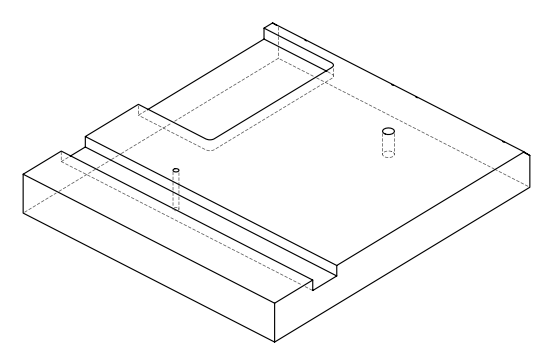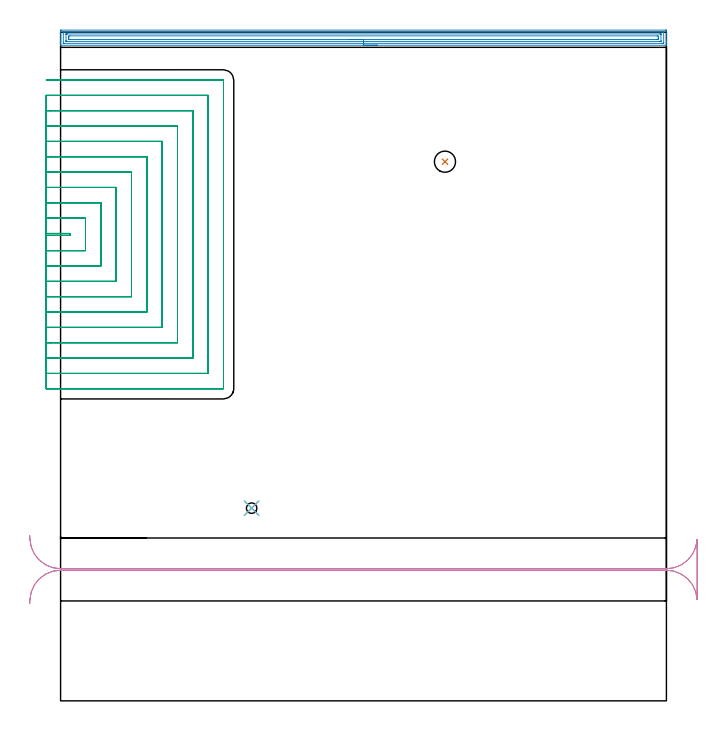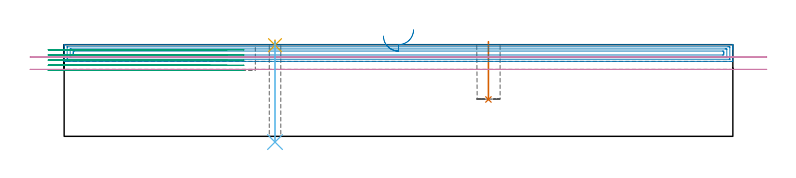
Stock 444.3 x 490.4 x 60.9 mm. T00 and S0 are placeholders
(PLAN: 6 operations, 5 tool changes, 71.5 min)
(1 INDEXABLE_INSERT_DRILL_BLIND_HOLE_FROM_SOLID | STEP1POCKET | NXT0302_002 | 0.16 min | 6814 mm3)
(2 AREA_MILL | FG_CHAMFER_SURFACE | UGT0205_001 | 14.48 min | 27368 mm3)
(3 MILL_SLOT | SLOT_PARTIAL_RECTANGULAR | UGT0201_133 | Follow Part, ap 3.75, ae 75% | 52.24 min | 523853 mm3)
(4 MILL_RECTANGULAR_SLOT | SLOT_RECTANGULAR | UGT0201_009 | Follow Part, ap 11.25, ae 75% | 4.33 min | 336090 mm3)
(5 SPOT_DRILL | STEP1HOLE | NXT0321_9005460120000 | 0.03 min | 51 mm3)
(6 DRILL_THROUGH_HOLE_INTO_CENTER | STEP1HOLE | UGT0301_196 | 0.27 min | 2896 mm3)
(TOOL NXT0302_002 | Index. Insert Drill 15.5mm [880-D1550L20-05] | D15.5 PA176 FL78 Z2)
(TOOL UGT0205_001 | Chamfer Mill 20 x 3 x 45 deg. | D20 FL50 Z2)
(TOOL UGT0201_133 | Carbide End Mill 15.0 | D15 FL30 Z4)
(TOOL UGT0201_009 | End Mill 45 mm | D45 FL63 Z6)
(TOOL NXT0321_9005460120000 | NC Spot Drill, 142deg, 12mm, Carbide, Uncoated | D12 PA142 FL30 Z2)
(TOOL UGT0301_196 | Twist Drill 7.7 mm | D7.7 PA118 FL73 Z2)
(OP 1 INDEXABLE_INSERT_DRILL_BLIND_HOLE_FROM_SOLID)
G17 G21 G94 G90
T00 M6
G54
G17 G0 G90 X281.9 Y395.4 S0 M3
G43 Z70.9 H1
G94 G81 G98 Z24.5 F250. R62.9
G80
M5
M2
(OP 2 AREA_MILL)
G17 G21 G94 G90
T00 M6
G54
G17 G0 G90 X232.15 Y480.8 S1061 M3
G43 Z70.9 H0
G94 G1 X232.112 Z70.028 F250.
X231.998 Z69.163
X231.809 Z68.312
X231.547 Z67.48
X231.213 Z66.674
X230.81 Z65.9
X230.342 Z65.164
X229.81 Z64.472
X229.221 Z63.829
X228.578 Z63.24
X227.886 Z62.708
X227.15 Z62.24
X226.376 Z61.837
X225.57 Z61.503
X224.738 Z61.241
X223.887 Z61.052
X223.022 Z60.938
X222.15 Z60.9
X0.17
X0.01 Y480.802 Z60.888
X0.007 Y480.868 Z60.824
X0. Y481.282 Z60.418
Y481.643 Z60.056
Y482.326 Z59.37
Y483.561 Z58.136
Y484.114 Z57.58
Y484.732 Z56.963
X0.001 Y491.269 Z50.429
X0.004 Y491.883 Z49.815
X0.007 Y491.892 Z49.806
X0.617 Y491.9 Z49.8
X443.683
X443.948 Y491.897 Z49.802
X444.29 Y491.892 Z49.806
X444.3 Y491.545 Z50.152
Y484.114 Z57.58
Y483.561 Z58.136
Y483.22 Z58.476
Y482.667 Z59.03
Y482.326 Z59.37
Y481.643 Z60.056
Y481.281 Z60.418
X444.294 Y480.868 Z60.824
X444.29 Y480.802 Z60.888
X444.13 Y480.8 Z60.9
X222.15
Y482.214 Z59.486
X2.404
X2.292 Y482.215 Z59.485
X2.07 Y482.219 Z59.481
X2.014 Y482.221 Z59.479
X2.009 Y482.234 Z59.466
X2.004 Y482.268 Z59.432
X2.001 Y482.326 Z59.374
Y489.883 Z51.817
X2.007 Y490.374 Z51.326
X2.01 Y490.469 Z51.231
X2.182 Y490.479 Z51.221
X2.294 Y490.484 Z51.216
X2.404 Y490.485 Z51.215
X3.186 Y490.486 Z51.214
X441.896
X442.008 Y490.485 Z51.215
X442.23 Y490.481 Z51.219
X442.286 Y490.479 Z51.221
X442.291 Y490.466 Z51.234
X442.296 Y490.432 Z51.268
X442.299 Y490.374 Z51.326
Y482.817 Z58.883
X442.293 Y482.326 Z59.374
X442.29 Y482.231 Z59.469
X442.118 Y482.221 Z59.479
X442.006 Y482.216 Z59.484
X441.896 Y482.215 Z59.485
X441.114 Y482.214 Z59.486
X222.15
Y483.628 Z58.072
X4.675 Y483.629 Z58.071
X4.19 Y483.631 Z58.069
X4.03 Y483.633 Z58.067
X4.01 Y483.635 Z58.065
X4.006 Y483.696 Z58.004
X4.002 Y483.797 Z57.903
X4. Y484.305 Z57.395
X4.002 Y488.775 Z52.925
X4.01 Y488.966 Z52.734
X4.018 Y489.065 Z52.635
X4.069 Y489.067 Z52.633
X4.19 Y489.07 Z52.63
X4.598 Y489.071 Z52.629
X5.083 Y489.072 Z52.628
X439.625 Y489.071 Z52.629
X440.11 Y489.069 Z52.631
X440.27 Y489.067 Z52.633
X440.29 Y489.065 Z52.635
X440.294 Y489.004 Z52.696
X440.298 Y488.903 Z52.797
X440.3 Y488.776 Z52.924
Y488.586 Z53.114
X440.298 Y483.925 Z57.775
X440.29 Y483.734 Z57.966
X440.282 Y483.635 Z58.065
X440.231 Y483.633 Z58.067
X440.11 Y483.63 Z58.07
X439.702 Y483.629 Z58.071
X439.217 Y483.628 Z58.072
X222.15
Y485.043 Z56.657
X6.836
X6.02 Y485.05 Z56.65
X6. Y485.879 Z55.821
Y486.774 Z54.926
Y486.797 Z54.903
X6.018 Y487.65 Z54.05
X6.87 Y487.657 Z54.043
X437.464
X438.28 Y487.65 Z54.05
X438.3 Y486.821 Z54.879
Y485.926 Z55.774
Y485.903 Z55.797
X438.282 Y485.05 Z56.65
X437.43 Y485.043 Z56.657
X222.15
X221.278 Z56.695
X220.414 Z56.809
X219.562 Z56.998
X218.73 Z57.26
X217.924 Z57.594
X217.15 Z57.997
X216.414 Z58.466
X215.722 Z58.997
X215.079 Z59.586
X214.49 Z60.23
X213.959 Z60.922
X213.49 Z61.657
X213.087 Z62.431
X212.753 Z63.237
X212.491 Z64.069
X212.302 Z64.921
X212.188 Z65.786
X212.15 Z66.657
G0 Z70.9
M5
M2
(OP 3 MILL_SLOT)
G17 G21 G94 G90
T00 M6
G54
G17 G0 G90 X-10.5 Y341.4 S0 M3
G43 Z70.9 H0
Z57.48
G94 G1 X-7.5 F250.
X7. F500.
Y342.8
X-7.5
X-10.5 F250.
Y330.15
X-7.5
X18.25 F500.
Y354.05
X-7.5
X-10.5 F250.
Y318.9
X-7.5
X29.5 F500.
Y365.3
X-7.5
X-10.5 F250.
Y307.65
X-7.5
X40.75 F500.
Y376.55
X-7.5
X-10.5 F250.
Y296.4
X-7.5
X52. F500.
Y387.8
X-7.5
X-10.5 F250.
Y285.15
X-7.5
X63.25 F500.
Y399.05
X-7.5
X-10.5 F250.
Y273.9
X-7.5
X74.5 F500.
Y410.3
X-7.5
X-10.5 F250.
Y262.65
X-7.5
X85.75 F500.
Y421.55
X-7.5
X-10.5 F250.
Y251.4
X-7.5
X97. F500.
Y432.8
X-7.5
X-10.5 F250.
Y240.15
X-7.5
X108.25 F500.
Y444.05
X-7.5
X-10.5 F250.
Y228.9
X-7.5
X119.2 F500.
G3 X119.5 Y229.2 R0.3
G1 Y455.
G3 X119.2 Y455.3 R0.3
G1 X-7.5
X-10.5 F250.
G0 Y341.4 Z54.06
G1 X-7.5
X7. F500.
Y342.8
X-7.5
X-10.5 F250.
Y330.15
X-7.5
X18.25 F500.
Y354.05
X-7.5
X-10.5 F250.
Y318.9
X-7.5
X29.5 F500.
Y365.3
X-7.5
X-10.5 F250.
Y307.65
X-7.5
X40.75 F500.
Y376.55
X-7.5
X-10.5 F250.
Y296.4
X-7.5
X52. F500.
Y387.8
X-7.5
X-10.5 F250.
Y285.15
X-7.5
X63.25 F500.
Y399.05
X-7.5
X-10.5 F250.
Y273.9
X-7.5
X74.5 F500.
Y410.3
X-7.5
X-10.5 F250.
Y262.65
X-7.5
X85.75 F500.
Y421.55
X-7.5
X-10.5 F250.
Y251.4
X-7.5
X97. F500.
Y432.8
X-7.5
X-10.5 F250.
Y240.15
X-7.5
X108.25 F500.
Y444.05
X-7.5
X-10.5 F250.
Y228.9
X-7.5
X119.2 F500.
G3 X119.5 Y229.2 R0.3
G1 Y455.
G3 X119.2 Y455.3 R0.3
G1 X-7.5
X-10.5 F250.
G0 Y341.4 Z50.64
G1 X-7.5
X7. F500.
Y342.8
X-7.5
X-10.5 F250.
Y330.15
X-7.5
X18.25 F500.
Y354.05
X-7.5
X-10.5 F250.
Y318.9
X-7.5
X29.5 F500.
Y365.3
X-7.5
X-10.5 F250.
Y307.65
X-7.5
X40.75 F500.
Y376.55
X-7.5
X-10.5 F250.
Y296.4
X-7.5
X52. F500.
Y387.8
X-7.5
X-10.5 F250.
Y285.15
X-7.5
X63.25 F500.
Y399.05
X-7.5
X-10.5 F250.
Y273.9
X-7.5
X74.5 F500.
Y410.3
X-7.5
X-10.5 F250.
Y262.65
X-7.5
X85.75 F500.
Y421.55
X-7.5
X-10.5 F250.
Y251.4
X-7.5
X97. F500.
Y432.8
X-7.5
X-10.5 F250.
Y240.15
X-7.5
X108.25 F500.
Y444.05
X-7.5
X-10.5 F250.
Y228.9
X-7.5
X119.2 F500.
G3 X119.5 Y229.2 R0.3
G1 Y455.
G3 X119.2 Y455.3 R0.3
G1 X-7.5
X-10.5 F250.
G0 Y341.4 Z47.22
G1 X-7.5
X7. F500.
Y342.8
X-7.5
X-10.5 F250.
Y330.15
X-7.5
X18.25 F500.
Y354.05
X-7.5
X-10.5 F250.
Y318.9
X-7.5
X29.5 F500.
Y365.3
X-7.5
X-10.5 F250.
Y307.65
X-7.5
X40.75 F500.
Y376.55
X-7.5
X-10.5 F250.
Y296.4
X-7.5
X52. F500.
Y387.8
X-7.5
X-10.5 F250.
Y285.15
X-7.5
X63.25 F500.
Y399.05
X-7.5
X-10.5 F250.
Y273.9
X-7.5
X74.5 F500.
Y410.3
X-7.5
X-10.5 F250.
Y262.65
X-7.5
X85.75 F500.
Y421.55
X-7.5
X-10.5 F250.
Y251.4
X-7.5
X97. F500.
Y432.8
X-7.5
X-10.5 F250.
Y240.15
X-7.5
X108.25 F500.
Y444.05
X-7.5
X-10.5 F250.
Y228.9
X-7.5
X119.2 F500.
G3 X119.5 Y229.2 R0.3
G1 Y455.
G3 X119.2 Y455.3 R0.3
G1 X-7.5
X-10.5 F250.
G0 Y341.4 Z43.8
G1 X-7.5
X7. F500.
Y342.8
X-7.5
X-10.5 F250.
Y330.15
X-7.5
X18.25 F500.
Y354.05
X-7.5
X-10.5 F250.
Y318.9
X-7.5
X29.5 F500.
Y365.3
X-7.5
X-10.5 F250.
Y307.65
X-7.5
X40.75 F500.
Y376.55
X-7.5
X-10.5 F250.
Y296.4
X-7.5
X52. F500.
Y387.8
X-7.5
X-10.5 F250.
Y285.15
X-7.5
X63.25 F500.
Y399.05
X-7.5
X-10.5 F250.
Y273.9
X-7.5
X74.5 F500.
Y410.3
X-7.5
X-10.5 F250.
Y262.65
X-7.5
X85.75 F500.
Y421.55
X-7.5
X-10.5 F250.
Y251.4
X-7.5
X97. F500.
Y432.8
X-7.5
X-10.5 F250.
Y240.15
X-7.5
X108.25 F500.
Y444.05
X-7.5
X-10.5 F250.
Y228.9
X-7.5
X119.2 F500.
G3 X119.5 Y229.2 R0.3
G1 Y455.
G3 X119.2 Y455.3 R0.3
G1 X-7.5
X-10.5 F250.
G0 Z70.9
M5
M2
(OP 4 MILL_RECTANGULAR_SLOT)
G17 G21 G94 G90
T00 M6
G54
G17 G0 G90 X-22.625 Y71.466 S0 M3
G43 Z70.9 H0
Z52.7
G94 G1 X-22.47 Y74.462 F250.
G2 X0. Y95.8 R22.5 F500.
G1 X444.3
G2 X466.77 Y74.462 R22.5
G1 X466.8
Y118.238
X466.77
G2 X444.3 Y96.9 R22.5
G1 X0.
G2 X-22.47 Y118.239 R22.5
G1 X-22.625 Y121.235 F250.
G0 Y71.465 Z44.5
G1 X-22.47 Y74.461
G2 X0. Y95.8 R22.5 F500.
G1 X444.3
G2 X466.77 Y74.462 R22.5
G1 X466.8
Y118.238
X466.77
G2 X444.3 Y96.9 R22.5
G1 X0.
G2 X-22.47 Y118.239 R22.5
G1 X-22.625 Y121.235 F250.
G0 Z70.9
M5
M2
(OP 5 SPOT_DRILL)
G17 G21 G94 G90
T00 M6
G54
G17 G0 G90 X140.1 Y141.3 S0 M3
G43 Z70.9 H0
G94 G81 G98 Z60.569 F250. R63.9
G80
M5
M2
(OP 6 DRILL_THROUGH_HOLE_INTO_CENTER)
G17 G21 G94 G90
T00 M6
G54
G17 G0 G90 X140.1 Y141.3 S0 M3
G43 Z70.9 H0
G94 G73 G98 Z-3.813 F250. Q7.19 R62.9
G80
M5
M2
